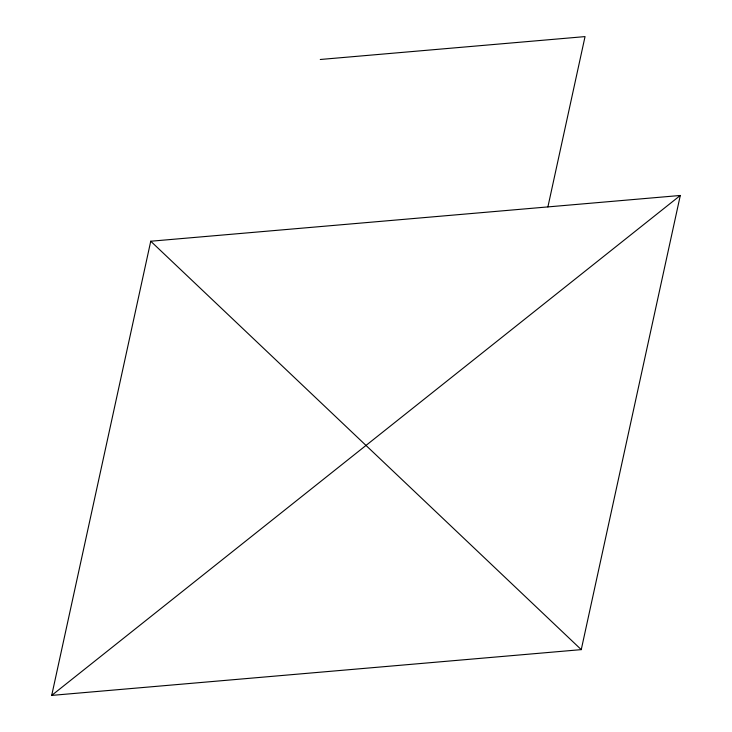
<?xml version="1.0" encoding="UTF-8"?>
<svg xmlns="http://www.w3.org/2000/svg" width="732" height="732" viewBox="0 0 732 732"><rect width="100%" height="100%" fill="white"/><g stroke="black" fill="none" stroke-linecap="round" stroke-linejoin="round"><path stroke-width="1.1" d="M51.707 695.4L150.746 241.231L680.293 195.471L581.254 649.632L51.707 695.4L680.293 195.471M547.902 206.909L585.042 36.6L320.277 59.484M150.746 241.231L581.254 649.632"/></g></svg>
